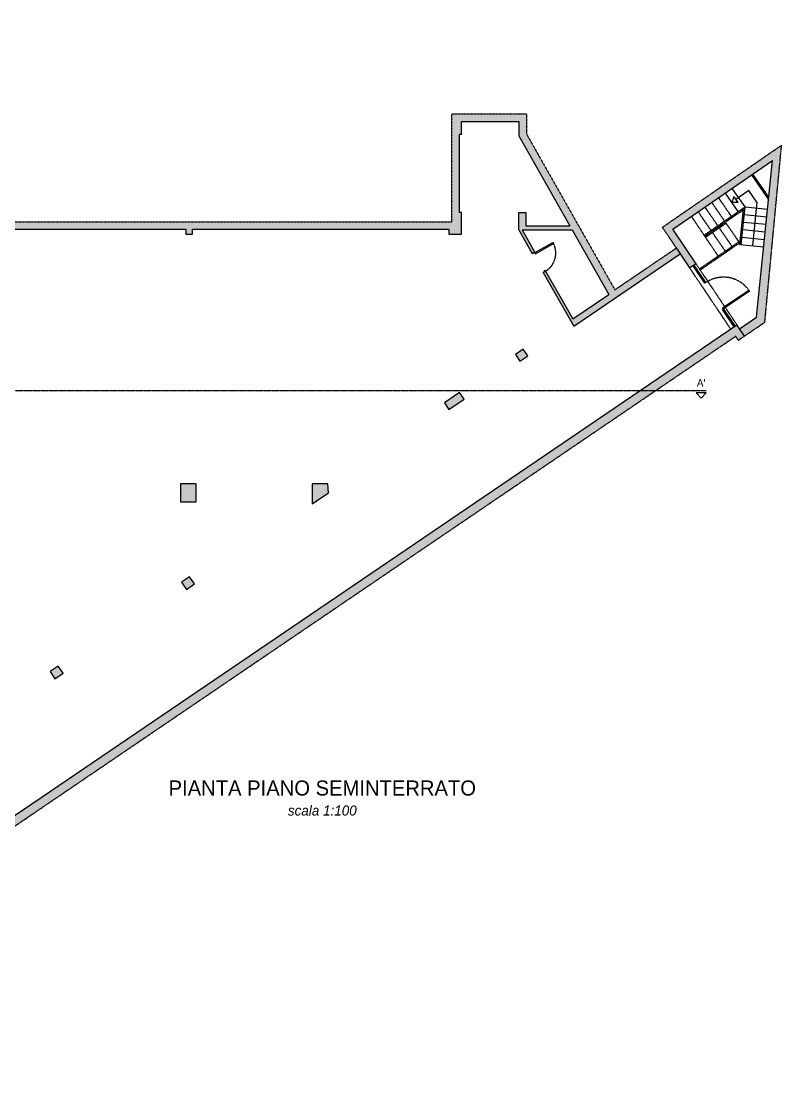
# Model space of a CAD drawing. Header units: millimetres. Extents: x 515 to 43442, y -1882 to 9936.
# Drawn here: x 17503 to 20524, y 424 to 4678 of the extents above; entities that cross this region are included whole.
import ezdxf

# ---------------------------------------------------------------- set-up
doc = ezdxf.new("R2010")
doc.units = ezdxf.units.MM
for name, pattern in [('35', [1.5, 0.5, -0.25, 0.5, -0.25]), ('DASHDOT2', [0.5, 0.25, -0.125, 0, -0.125]), ('HIDDEN', [0.375, 0.25, -0.125])]:
    doc.linetypes.add(name, pattern=pattern)
doc.layers.add('CAMP sez', color=7, linetype='Continuous', lineweight=15, true_color=0xbdbdbd)
for name, color, linetype in [('INF', 8, 'Continuous'), ('Linee di sezione', 7, 'Continuous'), ('SEZ', 170, 'Continuous'), ('Testi', 7, 'Continuous'), ('VOLTE', 8, 'Continuous')]:
    doc.layers.add(name, color=color, linetype=linetype)
doc.styles.add('T_ESE_q100', font='bahnschrift.ttf', dxfattribs={"height": 15})

msp = doc.modelspace()

# ---------------------------------------------------------------- hatches: boundary and pattern name
at = {"layer": 'CAMP sez'}
h = msp.add_hatch(color=256, dxfattribs=at)
h.dxf.hatch_style = 1
h.paths.add_polyline_path([(16255.5, 2320), (16141.5, 2320), (16141.5, 2293), (16146.5, 2293), (16146.5, 2274), (16141.5, 2274), (16141.5, 2247), (16255.5, 2247)], flags=17)
h.paths.add_polyline_path([(15798.5, 1738), (15645.5, 1738), (15645.5, 1723), (15798.5, 1723)], flags=17)
h.paths.add_polyline_path([(15277, 4658), (15257, 4658), (15257, 4260), (15277, 4260)], flags=17)
h.paths.add_polyline_path([(15297, 4260), (15237, 4260), (15237, 4240), (15297, 4240)], flags=17)
h.paths.add_polyline_path([(15414.5, 4260), (15387, 4260), (15387, 4240), (15414.5, 4240)], flags=17)
h.paths.add_polyline_path([(15147, 4260), (15034.5, 4260), (15034.5, 4240), (15147, 4240)], flags=17)
h.paths.add_polyline_path([(15560.5, 3925), (15414.5, 3925), (15414.5, 3909), (15533.5, 3909), (15533.5, 3816), (15586.5, 3816), (15586.5, 3827), (15560.5, 3827)], flags=17)
h.paths.add_polyline_path([(15414.5, 3914), (15394.5, 3914), (15394.5, 3909), (15414.5, 3909)], flags=17)
h.paths.add_polyline_path([(17153.5, 2840), (17090.5, 2840), (17090.5, 2768), (17153.5, 2768)], flags=17)
h.paths.add_polyline_path([(17153.5, 1794), (17090.5, 1794), (17090.5, 1695), (17153.5, 1733)], flags=17)
h.paths.add_polyline_path([(17668, 2087.5), (17648.9, 2115.6), (17616.6, 2093.7), (17635.7, 2065.6)], flags=17)
h.paths.add_polyline_path([(18190.2, 2442.4), (18171.1, 2470.6), (18138.9, 2448.6), (18158, 2420.5)], flags=17)
h.paths.add_polyline_path([(18197.5, 2840), (18134.5, 2840), (18134.5, 2768), (18197.5, 2768)], flags=17)
h.paths.add_polyline_path([(18722.9, 2804.4), (18720.5, 2840), (18657.5, 2840), (18657.5, 2760)], flags=17)
h.paths.add_polyline_path([(19261.8, 3176.8), (19243.8, 3203.2), (19183.4, 3162.2), (19201.4, 3135.7)], flags=17)
h.paths.add_polyline_path([(19514.9, 3348.8), (19496.9, 3375.2), (19465.4, 3353.9), (19483.4, 3327.4)], flags=17)
h.paths.add_polyline_path([(16925.5, 1723), (16905.5, 1723), (16905.5, 1593.5), (16682.3, 1441.8), (16693.5, 1425.2), (16925.5, 1582.9)], flags=17)
h.paths.add_polyline_path([(16661.3, 1403.3), (16649.9, 1420), (16255.5, 1221.4), (16255.5, 1199)], flags=17)
h.paths.add_polyline_path([(16674.4, 1453.3), (16642.2, 1431.4), (16661.3, 1403.3), (16693.5, 1425.2)], flags=17)
h.paths.add_polyline_path([(16255.5, 1272), (16141.5, 1272), (16141.5, 1245), (16146.5, 1245), (16146.5, 1226), (16141.5, 1226), (16141.5, 1199), (16255.5, 1199), (16255.5, 1221.4)], flags=17)
h.paths.add_polyline_path([(16255.5, 1796), (16141.5, 1796), (16141.5, 1769), (16146.5, 1769), (16146.5, 1750), (16141.5, 1750), (16141.5, 1723), (16255.5, 1723)], flags=17)
h.paths.add_polyline_path([(15645.5, 1796), (15580.5, 1796), (15580.5, 1769), (15585.5, 1769), (15585.5, 1750), (15580.5, 1750), (15580.5, 1723), (15645.5, 1723)], flags=17)
h.paths.add_polyline_path([(16141.5, 1738), (15888.5, 1738), (15888.5, 1723), (16141.5, 1723)], flags=17)
edge = h.paths.add_edge_path(flags=17)
edge.add_arc((15645.5, 2283.5), 218, 270, 282.4589, ccw=False)
edge.add_line((15645.5, 2065.5), (15645.5, 2048.5))
edge.add_arc((15645.5, 2283.5), 235, 270, 282.4589)
edge.add_line((15696.2, 2054.1), (15692.6, 2070.7))
edge = h.paths.add_edge_path(flags=17)
edge.add_line((15645.5, 2322), (15561.4, 2322))
edge.add_arc((15645.5, 2283.5), 92.5, 155.4041, 204.5959)
edge.add_line((15561.4, 2245), (15645.5, 2245))
edge.add_line((15645.5, 2245), (15645.5, 2322))
edge = h.paths.add_edge_path(flags=17)
edge.add_arc((15645.5, 2283.5), 235, 77.5411, 90)
edge.add_line((15645.5, 2518.5), (15645.5, 2501.5))
edge.add_arc((15645.5, 2283.5), 218, 77.5411, 90, ccw=False)
edge.add_line((15692.6, 2496.4), (15696.2, 2513))
h.paths.add_polyline_path([(15645.5, 1272), (15580.5, 1272), (15580.5, 1245), (15585.5, 1245), (15585.5, 1226), (15580.5, 1226), (15580.5, 1199), (15645.5, 1199)], flags=17)
h.paths.add_polyline_path([(15078.5, 1245), (15083.5, 1245), (15083.5, 1272), (15026.5, 1272), (15026.5, 1199), (15083.5, 1199), (15083.5, 1226), (15078.5, 1226)], flags=17)
h.paths.add_polyline_path([(15580.5, 1212), (15083.5, 1212), (15083.5, 1199), (15580.5, 1199)], flags=17)
h.paths.add_polyline_path([(15053.5, 1199), (15026.5, 1199), (15026.5, 1175), (15053.5, 1175)], flags=17)
h.paths.add_polyline_path([(15078.5, 1769), (15083.5, 1769), (15083.5, 1796), (15026.5, 1796), (15026.5, 1723), (15083.5, 1723), (15083.5, 1750), (15078.5, 1750)], flags=17)
h.paths.add_polyline_path([(15078.5, 2293), (15083.5, 2293), (15083.5, 2320), (15026.5, 2320), (15026.5, 2247), (15083.5, 2247), (15083.5, 2274), (15078.5, 2274)], flags=17)
h.paths.add_polyline_path([(15078.5, 2817), (15083.5, 2817), (15083.5, 2844), (15026.5, 2844), (15026.5, 2771), (15083.5, 2771), (15083.5, 2798), (15078.5, 2798)], flags=17)
h.paths.add_polyline_path([(15083.5, 3322), (15078.5, 3322), (15078.5, 3341), (15083.5, 3341), (15083.5, 3368), (15026.5, 3368), (15026.5, 3295), (15083.5, 3295)], flags=17)
h.paths.add_polyline_path([(15645.5, 3675), (15026.5, 3675), (15026.5, 3664), (15634.5, 3664), (15634.5, 3527), (15565.5, 3527), (15565.5, 3516), (15634.5, 3516), (15634.5, 3507), (15640.5, 3507), (15640.5, 3512), (15645.5, 3512)], flags=17)
h.paths.add_polyline_path([(15487.5, 3664), (15477.5, 3664), (15477.5, 3464), (15387.5, 3464), (15387.5, 3461), (15472.5, 3461), (15472.5, 3455), (15387.5, 3455), (15387.5, 3452), (15477.5, 3452), (15477.5, 3310), (15272.5, 3310), (15272.5, 3320), (15257.5, 3320), (15257.5, 3295), (15487.5, 3295), (15487.5, 3358), (15580.5, 3358), (15580.5, 3368), (15487.5, 3368), (15487.5, 3516), (15490.5, 3516), (15490.5, 3527), (15487.5, 3527)], flags=17)
h.paths.add_polyline_path([(15272.5, 3664), (15257.5, 3664), (15257.5, 3410), (15262, 3410), (15262, 3495), (15268, 3495), (15268, 3410), (15272.5, 3410), (15272.5, 3452), (15297.5, 3452), (15297.5, 3464), (15272.5, 3464)], flags=16)
h.paths.add_polyline_path([(15689.5, 3670), (15689.5, 3675), (15669.5, 3675), (15645.5, 3675), (15645.5, 3661), (15689.5, 3661)], flags=17)
h.paths.add_polyline_path([(15645.5, 3368), (15580.5, 3368), (15580.5, 3358), (15580.5, 3295), (15645.5, 3295)], flags=17)
h.paths.add_polyline_path([(15645.5, 3427), (15640.5, 3427), (15640.5, 3432), (15634.5, 3432), (15634.5, 3368), (15645.5, 3368)], flags=17)
h.paths.add_polyline_path([(16255.5, 3368), (16141.5, 3368), (16141.5, 3341), (16146.5, 3341), (16146.5, 3322), (16141.5, 3322), (16141.5, 3295), (16255.5, 3295)], flags=17)
h.paths.add_polyline_path([(16255.5, 2844), (16141.5, 2844), (16141.5, 2817), (16146.5, 2817), (16146.5, 2798), (16141.5, 2798), (16141.5, 2771), (16255.5, 2771)], flags=17)
h.paths.add_polyline_path([(15645.5, 2844), (15580.5, 2844), (15580.5, 2817), (15585.5, 2817), (15585.5, 2798), (15580.5, 2798), (15580.5, 2771), (15645.5, 2771)], flags=17)
h.paths.add_polyline_path([(16925.5, 3852), (16905.5, 3852), (16905.5, 3691), (16925.5, 3691)], flags=17)
h.paths.add_polyline_path([(16925.5, 3196), (16905.5, 3196), (16905.5, 2431), (16925.5, 2431)], flags=17)
h.paths.add_polyline_path([(16925.5, 2131), (16905.5, 2131), (16905.5, 1743), (16255.5, 1743), (16255.5, 1723), (16925.5, 1723)], flags=17)
h.paths.add_polyline_path([(20091.5, 3852.1), (20487.6, 4125), (20423.8, 3502.2), (20356.8, 3456.7), (20376.3, 3427.6), (20456.9, 3482.4), (20523.5, 4186.1), (20050, 3860), (20105.4, 3777.5), (20158.7, 3698.1), (20170.6, 3706.1), (20171.2, 3706.4), (20183.6, 3714.8)])
h.paths.add_polyline_path([(15039.5, 3909), (15318.5, 3909), (15318.5, 3914), (15008.5, 3914), (15008.5, 4240), (15034.5, 4240), (15034.5, 4308), (15008.5, 4308), (15008.5, 4617), (15034.5, 4617), (15034.5, 4658), (15519.5, 4658), (15519.5, 4308), (15414.5, 4308), (15414.5, 3925), (15429.5, 3925), (15429.5, 4291), (15529.5, 4291), (15529.5, 4237), (15938.5, 4237), (15938.5, 4248), (15559.5, 4248), (15559.5, 4308), (15540.5, 4308), (15540.5, 4617), (15559.5, 4617), (15559.5, 4658), (16056.5, 4658), (16056.5, 4248), (16028.5, 4248), (16028.5, 4237), (16056.5, 4237), (16056.5, 3870), (16034.5, 3870), (16034.5, 3827), (15668.5, 3827), (15668.5, 3816), (16034.5, 3816), (16034.5, 3788), (16045.5, 3788), (16045.5, 3816), (16358.5, 3816), (16358.5, 3675), (16045.5, 3675), (16045.5, 3702), (16034.5, 3702), (16034.5, 3675), (15799.5, 3675), (15779.5, 3675), (15779.5, 3670), (15779.5, 3661), (16378.5, 3661), (16378.5, 3758), (16687.5, 3758), (16687.5, 3852), (17111.5, 3852), (17111.5, 3833), (17138.5, 3833), (17138.5, 3852), (18155.5, 3852), (18155.5, 3833), (18182.5, 3833), (18182.5, 3852), (19200.5, 3852), (19200.5, 3833), (19251.5, 3833), (19251.5, 3919), (19243.5, 3919), (19243.5, 4229), (19251.5, 4229), (19251.5, 4280), (19479.5, 4280), (19479.5, 4223), (19682.5, 3865), (19507.5, 3865), (19507.5, 3919), (19479.5, 3919), (19479.5, 3849), (19532.5, 3756.1), (19542.1, 3761.5), (19492.2, 3849), (19691.6, 3849), (19836.8, 3592.9), (19693.6, 3495.6), (19585.6, 3685.1), (19576.1, 3679.6), (19697.4, 3466.8), (20120.8, 3754.6), (20105.4, 3777.5), (19860.9, 3611.3), (19509.5, 4230.9), (19509.5, 4310), (19213.5, 4310), (19213.5, 3882), (16647.5, 3882), (16647.5, 3778), (16378.5, 3778), (16378.5, 3836), (16076.5, 3836), (16076.5, 4678), (14988.5, 4678), (14988.5, 3841), (14781.5, 3841), (14781.5, 3295), (14816.5, 3295), (14816.5, 3816), (15039.5, 3816)])
h.paths.add_polyline_path([(15620.5, 213.1), (15483.3, 119.3), (15483.3, 76.9), (15652.5, 192.6), (15652.5, 240.1), (20340.9, 3426.6), (20351.5, 3410.8), (20376.3, 3427.6), (20346.2, 3472.5), (15645.5, 277.7), (15645.5, 624), (15053.5, 624), (15053.5, 712), (15021.5, 712), (15021.5, 600), (15026.5, 600), (15026.5, 568), (14909.5, 568), (14922.5, 564), (15021.5, 564), (15021.5, 518), (15084.5, 518), (15084.5, 598), (15582.5, 598), (15582.5, 550), (15620.5, 550), (15620.5, 300), (15483.3, 300), (15483.3, 261), (15620.5, 261)])

# ---------------------------------------------------------------- linework, layer by layer
at = {"layer": 'INF'}
for p, q in [((20471.9, 3971.8), (20405.4, 4068.4)), ((20472.7, 3979.5), (20409.5, 4071.2)), ((20378.2, 3940.4), (20327.2, 4014.5)), ((20393.9, 4005.8), (20342.2, 3970.2)), ((20425.5, 3959.9), (20393.9, 4005.8)), ((20351.2, 3921.8), (20300.2, 3995.9)), ((20333.7, 3982.5), (20325.7, 3958.8)), ((20350.7, 3957.8), (20325.7, 3958.8)), ((20350.7, 3957.8), (20333.7, 3982.5)), ((20425.5, 3959.9), (20407.7, 3786.6)), ((20351.2, 3921.8), (20378.2, 3940.4)), ((20355.6, 3918.7), (20372.1, 3930.1)), ((20358, 3791.6), (20372.1, 3930.1)), ((20362.9, 3791.1), (20378.2, 3940.4)), ((20378.2, 3940.4), (20467.8, 3931.2)), ((20372.1, 3880.7), (20461.6, 3871.5)), ((20375.2, 3910.5), (20464.7, 3901.3)), ((20369, 3850.8), (20458.6, 3841.7)), ((19543.5, 3758.9), (19614.8, 3799.5)), ((19546, 3754.6), (19617.3, 3795.2)), ((19614.8, 3799.5), (19617.3, 3795.2)), ((20358, 3791.6), (20452.5, 3782)), ((20366, 3821), (20455.5, 3811.8)), ((19537.7, 3759), (19539.2, 3756.4)), ((19539.2, 3756.4), (19543.5, 3758.9)), ((19542.1, 3761.5), (19543.5, 3758.9)), ((19543.5, 3758.9), (19546, 3754.6)), ((20218.8, 3637.3), (20172, 3707)), ((20222.9, 3640.1), (20176.2, 3709.8)), ((19584.1, 3687.7), (19579.8, 3685.2)), ((19581.3, 3682.6), (19579.8, 3685.2)), ((19585.6, 3685.1), (19584.1, 3687.7)), ((20222.9, 3640.1), (20218.8, 3637.3)), ((20396.4, 3605.9), (20288.4, 3533.5)), ((20289.8, 3540.4), (20393.6, 3610.1)), ((20334.7, 3464.6), (20288.4, 3533.5)), ((20338.8, 3467.4), (20289.8, 3540.4))]:
    msp.add_line(p, q, dxfattribs=at)
at = {"layer": 'INF', "linetype": 'HIDDEN'}
msp.add_arc((19541.8, 3757.2), 84.4, 301.2406, 26.6966, dxfattribs=at)
at = {"layer": 'Linee di sezione', "linetype": 'DASHDOT2'}
msp.add_line((14583.5, 3211.1), (20223.8, 3211.1), dxfattribs=at)
at = {"layer": 'Linee di sezione'}
for p, q in [((20223.8, 3201.1), (20183.8, 3201.1)), ((20183.8, 3201.1), (20203.8, 3181.1)), ((20203.8, 3181.1), (20223.8, 3201.1))]:
    msp.add_line(p, q, dxfattribs=at)
at = {"layer": 'SEZ', "linetype": '35', "ltscale": 0.3}
for p, q in [((19213.5, 3882), (19213.5, 4310)), ((19213.5, 4310), (19509.5, 4310)), ((19509.5, 4310), (19509.5, 4230.9)), ((19509.5, 4230.9), (19860.9, 3611.3)), ((20050, 3860), (20523.5, 4186.1)), ((20456.9, 3482.4), (20523.5, 4186.1)), ((16647.5, 3882), (19213.5, 3882)), ((20105.4, 3777.5), (20050, 3860)), ((19860.9, 3611.3), (20105.4, 3777.5)), ((20351.5, 3410.8), (20456.9, 3482.4)), ((15620.5, 218.4), (20340.9, 3426.6)), ((20351.5, 3410.8), (20340.9, 3426.6))]:
    msp.add_line(p, q, dxfattribs=at)
at = {"layer": 'SEZ'}
for p, q in [((19251.5, 4229), (19251.5, 4280)), ((19251.5, 4280), (19479.5, 4280)), ((19479.5, 4280), (19479.5, 4223)), ((19243.5, 3919), (19243.5, 4229)), ((19251.5, 4229), (19243.5, 4229)), ((19479.5, 4223), (19682.5, 3865)), ((20091.5, 3852.1), (20487.6, 4125)), ((20423.8, 3502.2), (20487.6, 4125)), ((19251.5, 3919), (19243.5, 3919)), ((19251.5, 3833), (19251.5, 3919)), ((19479.5, 3849), (19479.5, 3919)), ((19479.5, 3919), (19507.5, 3919)), ((19507.5, 3919), (19507.5, 3865)), ((17138.5, 3852), (18155.5, 3852)), ((18155.5, 3852), (18155.5, 3833)), ((18155.5, 3833), (18182.5, 3833)), ((18182.5, 3852), (19200.5, 3852)), ((18182.5, 3833), (18182.5, 3852)), ((19200.5, 3852), (19200.5, 3833)), ((19200.5, 3833), (19251.5, 3833)), ((19479.5, 3849), (19532.5, 3756.1)), ((19492.2, 3849), (19542.1, 3761.5)), ((19492.2, 3849), (19691.6, 3849)), ((19507.5, 3865), (19682.5, 3865)), ((19691.6, 3849), (19836.8, 3592.9)), ((20183.6, 3714.8), (20091.5, 3852.1)), ((19532.5, 3756.1), (19542.1, 3761.5)), ((19697.4, 3466.8), (20120.8, 3754.6)), ((20158.7, 3698.1), (20105.4, 3777.5)), ((20183.6, 3714.8), (20158.7, 3698.1)), ((19576.1, 3679.6), (19585.6, 3685.1)), ((19576.1, 3679.6), (19697.4, 3466.8)), ((19585.6, 3685.1), (19693.6, 3495.6)), ((19693.6, 3495.6), (19836.8, 3592.9)), ((20356.8, 3456.7), (20423.8, 3502.2)), ((15645.5, 277.7), (20346.2, 3472.5)), ((20376.3, 3427.6), (20346.2, 3472.5))]:
    msp.add_line(p, q, dxfattribs=at)
for points in [[(19514.9, 3348.8), (19496.9, 3375.2), (19465.4, 3353.9), (19483.4, 3327.4)], [(19261.8, 3176.8), (19243.8, 3203.2), (19183.4, 3162.2), (19201.4, 3135.7)], [(18134.5, 2768), (18197.5, 2768), (18197.5, 2840), (18134.5, 2840)], [(18657.5, 2760), (18722.9, 2804.4), (18720.5, 2840), (18657.5, 2840)], [(18190.2, 2442.4), (18171.1, 2470.6), (18138.9, 2448.6), (18158, 2420.5)], [(17668, 2087.5), (17648.9, 2115.6), (17616.6, 2093.7), (17635.7, 2065.6)]]:
    msp.add_lwpolyline(points, close=True, dxfattribs=at)
at = {"layer": 'VOLTE', "linetype": 'HIDDEN'}
for p, q in [((20297.2, 3884.6), (20246.2, 3958.7)), ((20324.2, 3903.2), (20273.2, 3977.3)), ((20243.2, 3847.4), (20192.2, 3921.5)), ((20215.7, 3828.5), (20351.2, 3921.8)), ((20218.5, 3824.3), (20355.6, 3918.7)), ((20270.2, 3866), (20219.2, 3940.1)), ((20271.5, 3745.4), (20165.6, 3903.2)), ((20221.3, 3820.2), (20302.9, 3876.3)), ((20356.8, 3798.1), (20302.9, 3876.3)), ((20299.9, 3765), (20248.9, 3839.1)), ((20326.9, 3783.6), (20275.9, 3857.7)), ((20197.3, 3694.4), (20353.9, 3802.2)), ((20200.2, 3690.2), (20356.8, 3798.1))]:
    msp.add_line(p, q, dxfattribs=at)
at = {"layer": 'VOLTE', "linetype": '35', "ltscale": 0.3}
for p, q in [((20346.2, 3472.5), (20183.6, 3714.8)), ((20321.4, 3455.6), (20158.7, 3698.1))]:
    msp.add_line(p, q, dxfattribs=at)
msp.add_arc((20292.6, 3536.3), 125, 33.8649, 123.8649, dxfattribs=at)

# ---------------------------------------------------------------- texts
at = {"layer": 'Testi', "attachment_point": 5, "style": 'T_ESE_q100'}
for s, insert, char_height in [("A'", (20203.8, 3241.1), 30), ('PIANTA PIANO SEMINTERRATO', (18698.3, 1630.6), 60), ('{\\fBahnschrift Light|b0|i1|c0|p34;scala 1:100}', (18698.3, 1541.3), 40)]:
    msp.add_mtext(s, dxfattribs=dict(at, insert=insert, char_height=char_height))

doc.saveas('drawing.dxf')
